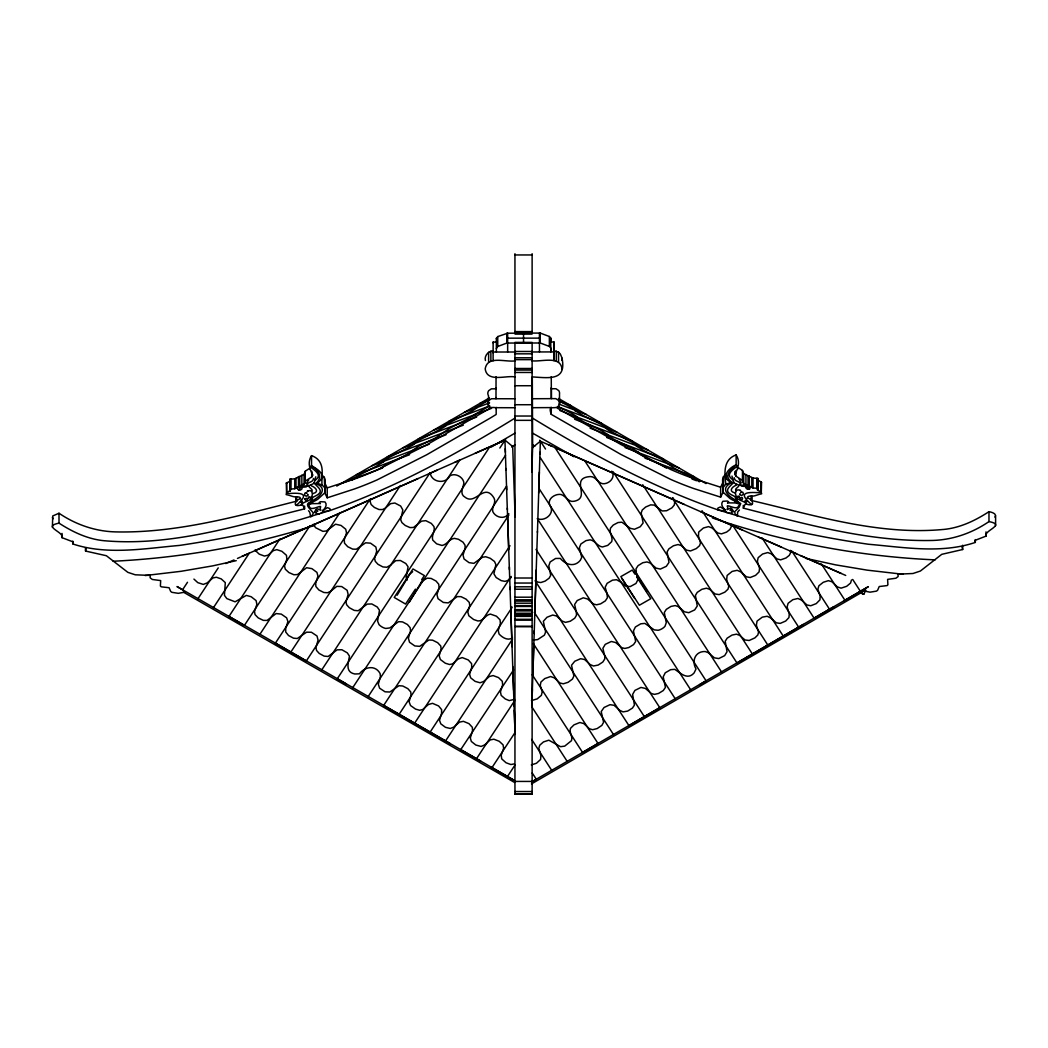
<?xml version="1.0" encoding="UTF-8"?>
<svg xmlns="http://www.w3.org/2000/svg" width="1048" height="1048" viewBox="0 0 1048 1048"><rect width="100%" height="100%" fill="white"/><g stroke="black" fill="none" stroke-linecap="round" stroke-linejoin="round"><path stroke-width="1.5" d="M496.176 408.628C495.822 405.89 489.757 409.388 488.512 405.72L488.512 395.803A6.733 5.502 0 0 1 488.643 390.708L491.368 388.847L495.992 388.821L496.045 387.655M309.435 468.404L305.309 471.194L304.064 474.403L294.776 478.818L289.89 479.224L290.427 490.425L286.772 492.534L286.143 494.564C290.453 495.246 293.82 497.669 297.593 496.752L299.859 497.289L300.737 498.874C296.767 498.363 290.375 508.254 301.51 504.9L302.911 505.162L304.483 508.896C239.953 524.747 173.601 546.257 106.424 540.912C89.119 539.812 73.347 532.41 59.002 523.149C41.658 526.515 64.334 531.965 62.055 537.676L73.072 541.895L73.124 544.069C107.381 555.335 144.532 548.51 179.64 545.405C223.709 538.869 267.489 529.79 310.077 516.585L330.146 510.468C395.332 487.687 456.299 454.256 514.948 418.126M290.427 490.425L289.89 489.141L294.776 488.735L304.772 483.416L305.309 471.194M507.664 352.01L507.651 333.212L497.735 336.578L496.359 338.687M532.371 689.256L532.03 700.627M496.176 407.371L496.176 414.458L490.385 417.995L426.654 454.793L377.241 479.827A300.841 245.638 0 0 1 354.08 489.089L327.225 497.813L324.998 493.333L324.291 477.285L321.919 475.032L321.919 484.949L324.291 487.202M536.773 552.597L536.786 551.405M507.651 333.212L540.218 333.067L549.362 336.5L550.737 338.046L550.776 342.002L553.999 341.989L554.051 360.735L554.051 350.818L558.545 352.18L560.353 354.041L562.042 358.062L561.78 360.381M493.11 342.853L493.136 342.093L496.359 342.093M493.11 352.77L493.136 352.01L515.603 352.01M496.359 348.591L497.735 346.495L506.865 343.05L540.218 342.984L549.362 346.416L550.737 347.962L550.776 351.918L550.737 338.046M536.209 570.033L534.808 613.224M532.816 675.633L533.825 644.376M534.166 633.516L534.244 630.726M539.34 472.15L538.672 493.058M531.834 471.967L532.62 447.535L540.362 441.195L841.164 573.439M531.873 705.265L540.362 441.195M539.93 454.282L539.995 452.304M496.045 397.572L495.992 398.738L491.368 398.764L488.643 400.624A6.733 5.502 0 0 0 488.512 405.72M52.4 527.301L52.741 515.957L59.002 513.232C75.653 524.537 94.949 531.271 115.175 531.886C176.824 533.353 237.503 516.114 296.807 501.127M370.651 498.94L370.193 501.717L371.149 504.546L374.411 507.468L378.996 509.524L382.468 509.564L385.101 508.267L390.616 503.656L394.86 503.027L400.65 506.027L402.838 509.97L400.703 519.808L401.921 522.611L405.262 525.493L410.03 527.589L413.554 527.445L421.532 521.144L425.802 520.673L431.304 523.411L433.938 526.541C435.496 531.244 431.134 535.397 432.745 540.1L436.662 543.846L442.033 545.471C447.09 544.672 449.186 538.895 454.347 538.371L458.435 539.261L462.993 542.157L465.024 545.196L465.116 548.222L463.046 555.099L464.028 558.951L469.019 562.645L473.919 563.352L480.01 558.898M314.02 483.076C318.815 488.211 325.181 491.709 314.256 496.582A33.667 27.497 0 0 0 313.273 497.066L312.003 497.839M324.998 493.333L325.221 480.259L324.291 477.285M532.502 418.1C591.334 454.02 652.459 487.255 717.762 509.813L737.884 515.878C780.524 528.926 824.344 537.86 868.451 544.253C903.572 547.239 940.737 553.947 974.968 542.55L975.007 540.388L985.998 536.131C983.705 530.419 1006.342 524.891 988.971 521.59C972.374 532.96 953.117 539.759 932.903 540.441C868.569 541.986 805.27 523.948 743.425 508.162L744.984 504.429L746.373 504.154C757.534 507.481 751.089 497.604 747.119 498.127L747.997 496.542L750.263 495.992C754.036 496.909 757.39 494.473 761.686 493.778L761.045 491.748L757.56 490.189L757.927 488.355L753.027 487.975L743.713 483.587L742.469 480.377L735.932 476.172L734.871 474.377C738.185 468.6 740.36 461.29 736.141 454.911C723.277 459.417 724.286 472.976 725.871 484.281L723.513 486.534L722.845 492.665L720.631 497.145L693.737 488.525A300.841 245.638 0 0 1 670.524 479.329L620.979 454.465L551.261 414.366C547.226 403.31 555.571 410.659 558.872 405.602A6.733 5.502 0 0 0 558.728 400.506L555.781 398.633L532.41 398.738M184.815 592.146L178.291 593.325L171.911 592.317A5.463 4.467 0 0 1 170.614 591.269L169.108 587.731L161.327 586.828A2.948 2.397 0 0 1 160.396 586.002L160.672 580.592L152.366 579.479L150.126 577.802L150.244 575.418L135.271 574.802L127.869 572.365L106.372 555.728L85.648 551.078L86.106 548.169M301.287 504.966C303.069 500.957 311.675 502.031 312.029 495.652A4.755 3.891 0 0 0 312.291 493.647C311.963 487.857 304.732 492.272 307.942 491.263M752.647 500.787C814.296 515.249 877.674 535.201 941.654 529.607C958.946 528.441 974.679 520.987 988.971 511.673C991.303 512.079 997.486 513.599 994.958 517.188M731.936 476.08C733.652 479.29 732.067 482.656 736.6 484.399A5.541 4.52 0 0 1 736.233 485.237C732.12 486.639 728.216 491.42 734.818 492.835A3.485 2.843 0 0 1 735.264 493.163M851.5 579.924L850.57 583.042L846.692 586.291L841.086 588.151L837.339 586.893L831.85 581.706L828.352 580.671L823.27 582.282L818.881 585.793L817.885 589.199L820.125 596.142L819.955 599.823L816.261 603.596L810.798 605.744L807.012 604.997L801.353 599.993L797.869 598.487L792.838 599.679L788.122 603.294L787.114 606.936L789.249 614.049L788.974 617.534L785.699 621.032L780.262 623.39L776.358 622.853L770.608 617.927L767.162 616.263L762.315 617.141L757.075 621.071L756.368 625.119L758.555 632.18L757.848 634.97L754.901 637.878L749.202 640.472L745.049 639.987L739.534 635.324L736.456 634.158L732.015 635.088L727.181 638.153L725.203 641.232L727.037 651.712L724.679 655.629L718.771 658.563L714.422 657.856L708.278 652.681L705.16 651.529C695.034 651.136 691.457 661.327 696.016 668.965L694.13 672.908C687.488 680.519 680.558 673.065 674.742 669.345L670.668 669.672L665.244 672.803L663.214 676.798L665.428 687.396L663.279 690.54L658.524 693.462L654.502 694.365L651.476 693.58L645.319 688.405L640.957 687.436L634.905 690.409L632.625 694.444L634.433 705.121L632.416 708.107L627.634 711.094L623.036 711.88L619.774 710.361L614.076 705.291L609.988 704.701L604.054 707.492L601.211 711.566L603.596 722.282L601.866 725.386L597.19 728.543L592.579 729.736L589.369 728.714L583.802 723.565L579.845 722.504L573.963 724.875L570.492 728.347C568.868 732.618 573.086 736.417 571.488 740.661L564.702 746.137L560.549 746.687L548.838 740.189L543.467 741.932L539.707 745.246L538.816 748.482L540.925 755.582L540.598 759.446L536.432 763.271L531.31 764.909M290.257 490.975L290.427 480.508M562.042 358.206C566.496 380.725 550.121 378.066 532.292 376.9L532.659 447.928M725.871 474.364L723.513 476.617L722.596 479.591L722.845 492.665M321.343 479.29C324.408 472.556 316.051 468.626 311.544 465.548L311.544 455.631C322.378 459.43 323.387 469.439 321.343 479.29L317.452 483.338L321.919 484.949M310.103 504.402L312.54 502.699L311.911 498.953L312.579 498.193L311.086 498.612L311.007 501.743L308.61 504.363L309.684 507.402C312.173 511.267 323.36 503.066 320.085 508.175L320.885 510.363L317.348 508.752L315.422 510.049L317.872 511.096C315.33 508.542 312.553 514.083 316.496 512.393L316.155 514.031L319.326 513.9M738.578 496.896L739.259 497.538L739.351 496.385A1.362 1.113 0 0 0 738.748 496.071L737.242 496.477M305.309 481.111L311.819 476.892L312.88 475.085C309.501 469.321 307.365 462.011 311.544 455.631M309.658 469.465L311.544 465.548M311.662 491.302C314.426 488.997 304.876 486.665 311.23 484.7C316.286 483.325 313.837 479.735 315.815 476.788M720.631 497.145L720.631 487.228L722.845 482.748M859.334 592.225L863.735 594.347L865.845 590.181M297.488 487.962C296.702 490.87 302.4 490.608 302.151 488.041A2.161 1.769 0 0 0 301.759 487.451M397.14 595.212L409.742 574.239L412.676 571.697M409.283 602.233L421.886 581.26L424.82 578.706M330.146 510.468L329.963 508.673L327.513 507.638L322.797 510.468M187.487 582.282L182.575 589.762L176.994 586.553L515.302 780.983M198.02 598.644L218.246 567.872M213.517 607.552L249.241 553.239L241.918 556.462M279.816 539.091L228.962 616.434L244.446 625.342L309.894 525.808M259.93 634.25L339.971 512.524M370.036 499.202L275.388 643.144L306.317 660.961L430.047 472.792M290.859 652.066L400.375 485.512M321.788 669.855L459.692 460.138L455.002 462.22M489.429 447.352L337.273 678.763L346.141 683.872M499.831 448.046L505.621 439.23M415.427 589.146L405.589 604.067L394.218 597.452L412.991 568.959L424.375 575.588L421.689 579.662M352.731 687.658L505.503 455.317M368.189 696.54L506.564 486.115L506.708 489.901M508.883 515L383.66 705.435L450.208 743.608M399.131 714.304L509.996 545.707M414.628 723.185L511.123 576.439M430.152 732.08L512.223 607.172M445.57 740.949L512.551 639.084M460.714 749.648L513.586 669.921M461.041 749.831L476.513 758.7L514.66 700.693M491.185 767.136L491.984 767.595L515.013 732.565L514.28 710.177M491.984 767.595L507.468 776.503L515.236 764.686M739.482 485.132C742.809 481.451 734.845 481.949 734.491 478.726A8.541 6.969 0 0 1 734.334 477.796M307.457 485.722L307.287 485.696A2.227 1.821 0 0 1 306.016 485.984L302.178 485.709L297.619 487.268A5.528 4.52 0 0 0 296.82 487.674L306.16 486.927L307.588 485.551M757.39 489.639L757.927 478.438L753.027 478.058L743.713 473.67L742.469 470.46L738.329 467.683M308.728 479.853L306.553 483.233L307.339 484.752M320.793 513.402L322.967 511.673L328.731 510.874M747.853 487.228L747.853 488.735A1.585 1.297 0 0 0 748.298 489.01L749.831 488.866L750.316 487.202M511.162 577.435L507.717 580.513L504.953 581.378L501.219 580.631L496.149 577.527L493.922 573.872L495.874 564.558L494.499 561.492L490.215 558.283L485.8 556.763L482.552 557.209L480.05 558.846M296.361 505.293C306.344 496.451 307.431 492.219 289.51 493.477A76.452 62.422 0 0 1 286.536 493.084L286.287 483.128L290.257 481.058M493.11 350.923C488.486 350.726 484.045 355.993 485.434 360.499M515.302 360.826C505.843 362.543 487.372 354.984 485.198 368.87C487.032 382.782 506.171 375.132 514.948 376.926M390.839 564.846L395.764 560.641L400.375 560.484L405.825 563.536L408.078 566.771L406.152 577.448L407.24 580.042M751.534 504.533C741.525 495.73 740.386 491.486 758.32 492.691A76.452 62.422 0 0 0 761.293 492.298L761.542 482.342L757.39 479.722M508.817 513.612C504.861 519.756 495.769 517.725 492.835 511.699C491.381 507.062 496.529 502.713 494.053 498.141C484.215 481.857 475.766 505.516 465.233 497.328C459.286 494.158 462.98 487.936 463.884 483.167C463.622 477.036 454.727 472.229 449.684 476.106C445.19 484.713 431.252 482.224 430.178 472.753M421.388 582.203L423.222 580.448M306.37 493.071C308.78 493.949 304.352 490.936 304.523 494.604A5.03 4.113 0 0 0 304.942 495.416C307.038 498.127 309.383 492.979 307.405 495.036M390.773 564.938L386.83 567.256L382.9 566.929L377.987 564.309L375.276 561.348L374.594 558.479L376.691 551.091L375.865 547.004L370.534 543.165L365.608 542.799L356.32 549.231L352.691 549.113L347.766 546.729L344.543 543.257L344.229 539.89L346.521 532.882L345.722 529.227L341.032 525.441L335.556 524.183L326.36 530.969L322.889 531.349L315.592 527.694L313.273 524.327M736.954 466.386L736.587 466.714A15.104 12.327 0 0 0 736.246 467.015C733.115 469.504 726.172 474.089 731.019 478.268A21.012 17.161 0 0 0 732.486 479.512L732.618 479.617M865.176 589.566L861.862 592.29L531.48 783.904M861.928 590.561L870.037 592.172L876.416 591.138A5.463 4.467 0 0 0 877.713 590.09L879.207 586.539L886.975 585.609A2.948 2.397 0 0 0 887.905 584.784L887.604 579.374L895.896 578.234L898.136 576.544L897.992 574.173L912.965 573.505L920.367 571.042L941.772 554.327L962.667 549.519L962.667 545.261M352.403 479.919L353.15 479.172L351.054 479.486L376.415 466.164L383.869 461.592L381.682 462.024L383.791 460.334L412.178 445.505L414.445 443.946L412.506 444.221L414.667 442.531L443.016 427.767L445.872 425.894L443.487 426.13L445.217 424.925L473.12 410.397L476.997 407.724L475.15 408.117L475.596 407.606L488.84 400.218M423.261 580.396L427.23 578.155L431.121 578.431L436.047 581.051L438.719 584.221L439.099 587.365L436.977 594.74L438.038 598.709L443.317 602.443L448.23 602.901L457.347 596.561L461.028 596.679L466.046 599.129L469.255 602.404L469.766 605.482L467.814 612.124L468.849 615.792L473.657 619.525L477.901 620.966C483.442 621.372 485.263 614.783 490.438 614.089L496.438 616.198L500.053 619.853L500.381 623.481L498.232 630.477L499.031 633.975C502.267 637.525 507.913 641.14 512.498 637.8M315.147 480.311L315.278 480.207A21.012 17.161 0 0 0 316.732 478.962C321.566 474.757 314.597 470.211 311.452 467.722A15.104 12.327 0 0 0 311.112 467.421L310.745 467.107M298.785 490.019L299.518 489.77A1.585 1.297 0 0 0 299.964 489.481L299.951 487.975M312.71 500.486C321.002 496.189 328.024 487.765 315.514 483.56C323.177 478.032 319.26 469.556 311.138 466.242M511.778 447.129L514.948 444.758M740.451 484.032L741.224 482.512L739.037 479.132M322.954 510.415C325.168 508.267 327.605 504.861 325.024 501.94L320.505 501.717L319.208 502.464L320.4 503.63M739.43 510.022L737.648 512.105L737.399 516.153L735.211 514.28L734.674 511.699L739.05 507.415L740.753 503.564L736.875 501.036L736.783 497.892L735.277 497.486L735.945 498.245L735.342 501.992L737.779 503.695M736.141 454.911L736.141 464.827C729.631 467.343 720.526 476.683 729.906 481.726L730.325 482.643L725.871 484.281M418.073 478.556L255.201 550.593M490.385 408.078L426.654 444.876L377.241 469.91A300.841 245.638 0 0 1 354.08 479.172L327.225 487.896L327.225 497.813M514.948 433.165L490.896 447.247M310.824 501.835C302.872 504.284 311.4 509.682 313.352 513.088C308.702 521.839 311.767 512.813 308.492 510.743M803.292 624.438L736.967 662.978L613.093 471.757M535.279 581.051L628.905 725.57L659.795 707.701L537.401 518.773M699.54 684.685L706.116 680.859L554.981 447.575L684.305 504.455M813.772 618.359L833.736 606.753M868.334 586.684L844.138 600.714M532.109 781.677L536.288 779.254L532.227 773.005M532.148 781.651L868.189 586.762M336.762 486.062L489.39 397.913M783.236 636.057L702.003 510.677M325.181 492.455L317.937 499.123A29.134 23.79 0 0 1 315.121 500.787L312.972 501.782M727.482 502.948L728.674 501.782L727.364 501.036L722.845 501.272C720.29 504.206 722.753 507.808 725.124 509.8M736.141 464.827C731.203 469.635 722.347 475.726 732.356 482.552C720.251 487.241 726.277 495.206 735.159 499.778M514.607 699.304L509.276 700.601L505.319 698.99L501.206 695.414L500.433 691.903L502.634 684.894L502.293 681.292L498.56 677.611L493.097 675.554L489.298 676.536L483.547 681.554L480.036 682.759L475.124 681.37L470.657 677.833L469.609 674.322L471.731 667.249L471.587 663.633L468.299 659.965L462.207 657.568L458.173 658.995L452.513 663.934L449.487 664.498L445.308 663.214L440.383 659.533L439.178 655.838L441.143 649.118L440.736 646L437.671 642.699L432.601 640.158L428.855 640.014L419.711 646.341L414.825 645.948L409.506 642.228L408.393 638.245L410.528 630.817L410.122 627.687L407.436 624.503L402.511 621.896L398.62 621.647L389.843 627.909L385.769 628.473A19.977 16.231 -50.7 0 1 379.009 624.608L377.581 621.084L379.494 610.277L377.254 607.015L371.791 603.949L367.18 604.12L358.167 610.748L354.211 610.381L349.325 607.722L346.652 604.788L345.997 601.919L348.132 594.426L347.163 590.325L341.7 586.553L336.827 586.356L330.33 591.478L327.526 592.736L323.832 592.5L318.893 589.998L315.88 586.526L315.697 583.133L317.963 576.086L316.928 572.404L311.924 568.645L306.606 567.728L297.488 574.553L293.885 574.749L288.881 572.536L285.292 569.195L284.532 566.012L286.864 559.108L286.445 555.283L281.86 551.3L276.816 549.65L273.371 550.619L268.039 555.178L264.45 556.056L259.21 554.143L254.939 550.108M740.438 494.315C738.421 492.285 740.87 497.394 742.901 494.682A5.03 4.113 0 0 0 743.32 493.87C743.464 490.202 739.05 493.228 741.46 492.337M225.792 563.575L226.853 563.104M429.615 473.46L437.003 470.185M489.73 405.89L473.801 414.995M237.464 558.44L240.424 557.117M227.992 562.593L233.979 559.946M241.472 556.632L504.992 440.134L512.682 446.514L515.105 516.795M475.124 453.326L504.94 440.173L515.079 734.399M479.919 403.388L489.089 399.93M464.513 412.283L489.573 402.851M449.055 421.204L489.455 406.008M433.61 430.125L491.538 408.327M418.178 439.046L476.657 417.039M402.707 447.968L463.295 425.174M387.275 456.889L446.081 434.75M371.844 465.797L429.261 444.182M356.399 474.718L409.585 454.701M340.967 483.626L382.481 468.011M314.806 525.336C249.476 545.929 181.501 557.955 113.092 561.243M473.814 414.995L475.556 414.772L448.871 428.737L435.758 437.815L418.296 446.382L406.323 454.884L388.847 463.399A19.977 1.533 -26.9 0 0 382.127 467.29L380.817 468.325L381.983 468.142M320.059 503.551L311.78 503.643M236.245 560.667L212.6 565.894L181.029 571.304L145.174 575.549M514.227 763.9L510.861 764.529L506.027 762.748L501.717 758.883L501.219 755.189L503.656 748.22L503.04 744.827L499.228 741.29L493.909 739.207L490.228 739.901L484.661 744.918L481.098 746.451L475.844 745.049L471.325 741.447L470.316 737.936L472.517 730.928L472.36 727.325L468.954 723.631L463.386 721.325L459.483 722.138L453.705 727.142L450.273 728.478L445.479 727.325L440.776 723.827L439.518 720.304L441.601 713.256L441.614 709.614L438.588 705.946L432.496 703.326L428.331 704.57L422.619 709.601L419.659 710.269L415.571 709.116L410.528 705.514L409.113 701.806L411.026 695.073L410.751 691.955L407.855 688.667L402.76 685.995L398.947 685.72L389.843 692.008L385.061 691.811L379.599 688.182L378.302 684.213L380.437 676.72L380.11 673.576C375.315 664.55 364.612 666.816 359.438 673.812L354.853 673.995C344.871 672.109 348.394 662.755 349.456 656.127L347.307 652.865L341.871 649.734L337.168 649.839L328.129 656.48L324.159 656.114L319.247 653.441L316.562 650.481L315.946 647.585L318.068 640.079L317.007 635.992L311.439 632.258L306.592 632.18L297.291 638.507L293.545 638.18L288.541 635.52L285.724 632.023L285.685 628.604L287.912 621.529L286.615 617.822L281.283 614.115L276.135 613.565L267.057 620.416L263.336 620.377L258.214 617.888L255.005 614.56L254.52 611.403L256.878 604.408L256.092 600.609L251.193 596.744L246.319 595.408L235.093 601.814L226.84 598.605L224.442 595.369L225.294 582.609L221.207 578.889L216.373 577.238L212.901 577.959L207.111 582.937L203.312 584.417L197.797 582.649L193.932 579.086M761.542 482.342L761.293 482.381A76.452 62.422 0 0 1 760.599 482.486M740.333 484.988L740.504 484.975A2.227 1.821 0 0 0 741.774 485.25L745.613 484.975L750.185 486.508A5.528 4.52 0 0 1 750.984 486.914L741.643 486.193L740.202 484.831M749.032 489.259L746.504 488.774L745.652 487.294A2.161 1.769 0 0 1 746.045 486.704M739.875 490.529C743.137 491.525 735.814 487.15 735.539 492.94A4.755 3.891 0 0 0 735.814 494.931C736.207 501.298 744.774 500.25 746.608 504.232M531.441 700.614L537.205 698.859L541.384 695.335L542.183 691.929L540.27 685.392L540.912 682.065L544.75 678.58L550.606 676.536L554.431 677.925L559.92 682.995L563.274 683.807L568.068 682.314L572.431 679.104L573.872 676.012L571.527 665.257L574.802 661.223L580.644 658.72L584.601 659.519L590.26 664.615L593.561 665.991L598.212 665.048L602.823 662.022L604.722 659.048L604.788 656.127L602.875 648.345L605.259 644.35L611.325 641.481L615.635 642.529L621.778 647.703L624.791 648.45L628.787 647.546L633.516 644.638L635.664 641.494L633.451 630.935L635.389 626.992L640.76 623.809L644.861 623.39L654.253 629.887L658.236 630.28A19.977 16.231 50.7 0 0 664.956 626.376L666.266 622.695L664.301 612.504L666.305 609.36L671.008 606.399L675.24 605.587L678.397 606.661L684.462 611.809L688.746 612.687L694.68 609.91L697.261 605.993L695.4 595.461L697.234 592.382L701.924 589.277L706.444 588.203L709.588 589.277L715.077 593.954L719.125 594.622L724.836 592.159L727.954 589.238L728.792 586.435L726.67 579.465L727.142 575.431L732.159 571.409L737.124 570.309L740.635 571.828L746.373 576.806L750.185 577.514L755.556 575.378L759.093 571.88L759.538 568.396L757.39 561.296L758.176 557.667L762.59 554.012L767.778 552.558L771.354 553.894L776.987 558.912L780.668 559.855L785.921 558.021L789.236 555.427L790.533 552.886L790.428 550.37M551.222 407.593L532.45 407.698M531.519 351.984L553.999 351.905M551.314 387.564L551.366 388.729L555.99 388.743L558.728 390.59A6.733 5.502 0 0 1 559.501 394.022L559.501 403.939M507.651 338.176L539.432 338.124M514.948 398.777L495.992 398.738L496.045 376.73M514.948 254.952L532.122 254.952M514.948 331.6L532.122 331.6M514.948 333.408L532.122 333.408M514.948 342.762L532.122 342.762M514.948 351.486L532.122 351.486M514.948 353.831L532.122 353.831M514.948 357.787L532.122 357.787M514.948 359.647L532.122 359.647M531.86 360.787C541.279 362.149 560.732 355.01 562.056 369.381M514.948 368.49L532.122 368.49M514.948 370.049L532.122 370.049M514.948 372.459L532.122 372.459M514.948 385.729L532.122 385.729M514.948 404.724L532.122 404.724M514.948 407.738L496.189 407.685M514.948 416.03L532.122 416.03M514.948 420.34L532.122 420.34M514.948 578.011L532.122 578.011M514.948 583.042L532.122 583.042M514.948 586.801L532.122 586.801M514.948 589.212L532.122 589.212M514.948 597.19L532.122 597.19M514.948 599.797L532.122 599.797M514.948 601.107L532.122 601.107M514.948 603.19L532.122 603.19M514.948 605.626L532.122 605.626M514.948 606.465L532.122 606.465M514.948 609.635L532.122 609.635M514.948 610.905L532.122 610.905M514.948 613.237L532.122 613.237M514.948 614.128L532.122 614.128M514.948 614.731L532.122 614.731M514.948 615.084L532.122 615.084M514.948 615.739L532.122 615.739M514.948 616.381L532.122 616.381M514.948 619.316L532.122 619.316M514.948 620.115L532.122 620.115M514.948 781.428L532.122 781.428M514.948 791.528L532.122 791.528M514.948 794.004L532.122 794.004M532.122 794.188L514.948 794.279L514.948 342.395L532.122 342.395L532.122 794.279M533.406 640.027L537.65 639.608L544.41 635.14L545.628 632.062L543.349 621.281L547.017 617.246L552.728 615.032L556.567 616.014L562.16 621.11L565.514 622.368L570.256 621.241L574.749 618.189L576.505 615.202L576.295 611.626M935.078 559.868C859.373 556.54 784.218 542.314 712.47 517.974M903.075 574.278L867.194 570.151L835.597 564.859L805.611 558.335M719.19 510.219L724.954 510.992L727.129 512.721M286.287 483.128L286.536 483.167A76.452 62.422 0 0 0 287.231 483.272M724.967 509.747L720.395 506.983L717.945 508.031L717.762 509.813M728.609 513.219L731.779 513.337L731.439 511.699C735.382 513.363 732.591 507.874 730.05 510.415L732.5 509.354L730.574 508.057L727.024 509.682L727.823 507.494C724.522 502.398 735.748 510.559 738.224 506.695L739.508 504.429L737.045 501.114M736.102 502.935L727.823 502.87M698.505 481.425L699.278 481.608M720.631 487.228L693.737 478.609A300.841 245.638 0 0 1 670.524 469.412L620.979 444.549L557.064 407.973M559.842 401.358L570.557 405.406M559.095 404.148L586.369 414.523M558.152 406.86L601.5 423.261M559.92 410.593L616.918 432.169M574.645 419.239L632.442 441.116M590.103 428.174L647.952 450.064L646.983 449.5M606.766 437.54L663.423 458.998M625.093 447.561L678.894 467.919M645.031 458.173L648.057 459.312M649.564 459.889L694.352 476.84M692.047 479.041L696.553 480.744M633.844 571.789L636.359 574.239L646.786 591.413M734.91 501.075L732.749 500.093A29.134 23.79 0 0 1 729.919 498.429L722.648 491.787M559.619 401.266L575.745 409.755L576.754 410.62L574.723 410.554L583.684 415.82L601.604 424.61L607.552 428.383L605.482 427.964L608.495 430.23L631.512 441.968L637.97 446.029L636.332 446.107L644.324 450.85L662.009 459.548L673.694 467.906L699.566 481.53M548.667 444.784L552.1 446.304M796.637 553.842L790.546 551.169M845.723 575.444L800.593 555.584M537.414 518.642C544.908 521.97 555.361 513.166 550.004 505.581C546.611 499.031 555.257 493.385 561.112 494.512C565.868 495.979 568.317 502.568 574.003 501.285C591.688 497.905 568.999 477.875 590.391 476.565C595.736 476.486 597.74 482.892 602.705 483.731C609.216 484.202 615.936 477.456 611.744 471.181M557.785 406.519L571.959 413.475L577.474 417.025L575.496 416.999L584.863 422.475L601.775 430.767L607.892 434.671L606.347 434.789L614.482 439.597L632.258 448.334L638.677 452.422L636.948 452.526L644.572 457.059L661.314 465.181A19.977 1.533 26.9 0 1 666.371 468.05M758.49 537.074L781.376 547.135M736.665 484.189C742.888 485.984 733.246 488.368 736.155 490.595M700.771 511.686L741.984 529.83M574.016 456.731L532.581 433.138M515.446 781.074L507.468 776.503M183.334 592.094L514.542 782.45M558.492 398.45L706.011 483.573M860.906 592.71L863.735 594.347M476.513 758.7L480.757 761.149M535.305 580.422L537.716 582.059L540.847 582.531L545.091 581.129L549.113 578.208L550.724 575.326L548.811 565.802L550.148 561.964L555.597 558.466L560.326 558.414C565.435 564.584 574.278 567.636 580.291 560.353L581.745 557.34L579.374 547.803L580.867 544.004L585.963 540.624L590.116 539.838C595.172 540.598 597.347 546.257 602.43 546.977L607.748 545.392L611.731 541.606C613.25 536.89 608.744 532.764 610.565 528.074L613.263 525.035L618.071 522.533L621.87 522.205L630.372 528.349L634.459 529.266L640.223 526.751L643.118 522.965L641.193 512.957L642.241 510.022L645.686 507.009L650.664 504.874L654.188 505.097L662.139 510.952L666.62 510.743L671.86 507.887L674.244 505.097L674.689 502.398L673.327 498.114M310.601 497.197L309.094 496.791A1.362 1.113 0 0 0 308.505 497.106L308.597 498.259L309.278 497.617M622.054 578.941L634.643 598.421M532.633 444.732L534.755 446.304M735.853 497.132L734.582 496.372A33.667 27.497 0 0 0 733.6 495.887C722.648 491.04 728.976 487.53 733.77 482.381M621.005 582.256L616.565 579.74L612.464 580.16L607.106 583.343L605.168 587.273L606.923 593.312M621.045 582.308L625.8 586.173L630.228 586.579L635.953 583.474L637.996 579.544L636.372 573.217M308.322 485.853C304.968 482.185 312.933 482.656 313.273 479.421A8.541 6.969 0 0 0 313.431 478.504M53.055 518.76L52.4 517.385M852.705 579.452L860.382 591.308M821.435 563.994L844.937 600.268M791.764 550.96L829.505 609.202M762.106 537.925L814.086 618.176M732.408 524.838L798.655 627.123M672.371 497.695L767.817 645.031M642.712 484.726L752.385 654.004M584.653 460.635L721.535 671.925M634.931 574.147L632.285 570.06L620.861 576.596L639.359 605.233L650.795 598.696L636.686 576.885M539.786 440.199L545.51 449.042M540.152 457.452L690.684 689.807M538.803 488.185L675.226 698.767M536.026 549.414L644.376 716.649M534.297 612.294L613.473 734.517M533.275 643.538L598.028 743.477L582.57 752.425L532.253 674.768M531.821 706.81L567.164 761.359M531.677 739.43L551.693 770.332M324.998 483.416L327.225 487.896M736.561 465.535L738.054 468.757M576.256 611.508L574.605 604.5L577.186 600.543L583.238 597.805L587.483 598.958L593.535 604.067L596.574 604.788L600.596 603.858L605.312 600.923L607.395 597.779L606.989 593.482M311.125 484.91L311.191 485.119A5.541 4.52 0 0 0 311.57 485.945C315.671 487.333 319.614 492.101 313.011 493.529A3.485 2.843 0 0 0 312.579 493.87M636.346 573.164L636.018 568.828L638.036 565.684L642.751 562.737L646.97 561.938L650.127 563.025L656.153 568.16L660.397 569.064L666.332 566.313L668.978 562.409L667.104 551.89L668.873 548.864L673.471 545.759L678.03 544.541L681.187 545.523L686.584 550.161L690.527 550.947L696.252 548.615L699.54 545.707L700.496 542.916L698.466 536.091L698.689 532.083L703.418 527.995L708.514 526.62L712.09 527.982L717.762 532.96L721.443 533.877L726.644 532.07L729.932 529.463L731.229 526.869L731.163 524.314M961.999 546.702L962.667 549.519M537.441 531.415L537.414 532.371M508.044 528.598L507.573 514.83M508.752 549.624L508.084 530.091M505.293 448.754L505.411 452.317M507.337 508.123L507.389 509.669M510.035 587.312L510.127 589.526M513.913 699.763L514.136 706.077M512.891 670.982L513.586 690.252M512.092 646.708L510.717 606.596M512.76 666.502L512.865 670.34M553.999 341.989L554.051 350.818M505.974 468.548L505.988 469.818M539.471 351.958L539.432 333.159M509.42 569.549L509.367 567.034M551.261 376.638L551.366 398.646L551.366 388.729M995.6 515.799L995.6 525.716M988.971 511.673L988.971 521.59M985.998 531.873L985.998 536.131M975.334 539.589L975.334 542.432M761.045 481.831L761.045 491.748M758.032 480.639L758.032 490.556M757.927 478.438L757.94 488.971M757.56 480.272L757.56 490.189M756.905 478.137L756.905 488.054M753.027 478.058L753.027 487.975M751.809 477.495L751.809 487.412M751.704 495.874L751.704 500.119M751.534 496.031L751.534 500.289M751.364 496.097L751.364 500.341M749.32 475.779L749.32 485.696M748.049 475.661L748.049 485.578M745.94 474.456L745.94 484.373M743.713 473.67L743.713 483.587M743.281 505.319L743.281 508.149M743.006 472.766L743.006 482.683M742.469 470.46L742.469 480.377M735.932 470.513L735.932 476.172M734.871 471.548L734.871 474.377M726.421 475.779L726.421 478.609M723.513 476.617L723.513 486.534M558.545 352.18L558.545 362.097M556.305 351.067L556.305 360.984M551.261 407.279L551.261 414.366M549.362 336.5L549.362 346.416M540.218 333.067L540.218 342.984M532.122 253.721L532.122 333.958L514.948 333.958L514.948 253.721M523.542 333.212L523.542 343.128M506.865 333.133L506.865 343.05M497.735 336.578L497.735 346.495M496.359 338.137L496.359 352.01M493.136 342.093L493.11 360.839M490.87 351.185L490.87 361.101M488.63 352.298L488.63 362.215M311.819 471.22L311.819 476.892M304.772 473.5L304.772 483.416M304.627 506.053L304.627 508.896M304.064 474.403L304.064 484.32M301.85 475.189L301.85 485.106M299.741 476.421L299.741 486.338M298.47 476.526L298.47 486.442M296.519 496.857L296.519 501.114M296.361 496.804L296.361 501.049M296.008 478.268L296.008 488.171M296.191 496.634L296.191 500.879M294.776 478.818L294.776 488.735M290.912 478.923L290.912 488.84M289.89 479.224L289.877 489.744M289.785 481.425L289.785 491.342M286.772 482.617L286.772 492.534M85.451 548.156L85.451 550.986M72.744 541.109L72.744 543.938M62.055 533.419L62.055 537.676M59.002 513.232L59.002 523.149M745.18 500.983C746.844 504.533 748.259 498.272 745.18 500.983M739.954 498.403C742.351 502.988 744.303 494.826 739.954 498.403M300.553 501.638C301.798 505.306 303.933 499.189 300.553 501.638M304.863 499.005C306.71 503.774 309.579 495.809 304.863 499.005M532.122 626.481L514.948 626.481L532.122 626.508"/></g></svg>
